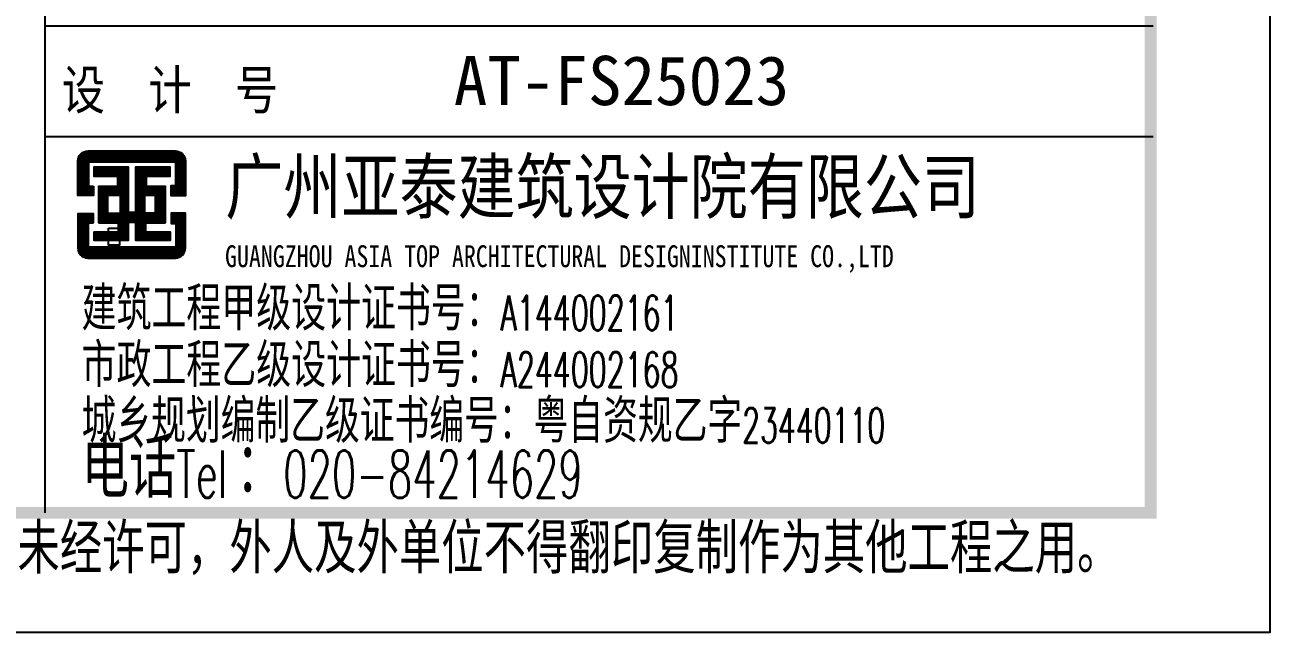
# Model space of a CAD drawing. Header units: millimetres. Extents: x 684779 to 686470, y 2544898 to 2545979.
# Drawn here: x 686365.3 to 686469.6, y 2545510.9 to 2545561.8 of the extents above; entities that cross this region are included whole.
import ezdxf

# ---------------------------------------------------------------- set-up
doc = ezdxf.new("R2010")
doc.units = ezdxf.units.MM
for name, color, linetype in [('13', 13, 'Continuous'), ('14', 14, 'Continuous'), ('PUB_TITLE', 4, 'Continuous')]:
    doc.layers.add(name, color=color, linetype=linetype)
doc.styles.add('HT', font='')
doc.styles.add('HZTXT', font='romane.shx', dxfattribs={"width": 0.7, "bigfont": 'hztxt.shx'})
doc.styles.get("Standard").update_dxf_attribs({"font": ''})
doc.styles.add('TXT', font='txt')
doc.styles.add('天正', font='simplex8.shx', dxfattribs={"width": 0.8, "bigfont": 'hztxt.shx'})
doc.styles.add('宋体', font='')
doc.styles.get('HT').set_extended_font_data('SimHei')
doc.styles.get('Standard').set_extended_font_data('SimSun')
doc.styles.get('宋体').set_extended_font_data('SimSun')

# ---------------------------------------------------------------- blocks, each defined once
blk = doc.blocks.new('43TGREGEHE')
at = {"layer": '14'}
h = blk.add_hatch(dxfattribs=at)
h.set_pattern_fill('ANSI31', color=256, scale=0.786555, angle=135, style=0)
h.set_pattern_definition([(180, (684026.07152, 2544907.97853), (0, -0.098319415), [])])
edge = h.paths.add_edge_path()
edge.add_line((685736.551, 2545544.085), (685736.551, 2545543.441))
edge.add_line((685736.551, 2545543.441), (685735.444, 2545543.441))
edge.add_line((685735.444, 2545543.441), (685735.444, 2545545.886))
edge.add_arc((685736.152, 2545545.886), 0.708, 90, 180, ccw=False)
edge.add_line((685736.152, 2545546.594), (685742.366, 2545546.594))
edge.add_arc((685742.366, 2545545.886), 0.708, 0, 90, ccw=False)
edge.add_line((685743.074, 2545545.886), (685743.074, 2545543.401))
edge.add_line((685743.074, 2545543.401), (685742.055, 2545543.401))
edge.add_line((685742.055, 2545543.401), (685742.055, 2545544.141))
edge.add_line((685742.055, 2545544.141), (685742.282, 2545544.141))
edge.add_line((685742.282, 2545544.141), (685742.393, 2545544.141))
edge.add_line((685742.393, 2545544.141), (685742.393, 2545545.808))
edge.add_line((685742.393, 2545545.808), (685736.205, 2545545.808))
edge.add_line((685736.205, 2545545.808), (685736.205, 2545544.085))
edge.add_line((685736.205, 2545544.085), (685736.551, 2545544.085))
h.paths.add_polyline_path([(685739.556, 2545542.254), (685739.556, 2545545.463), (685741.973, 2545545.463), (685741.973, 2545544.77), (685740.294, 2545544.77), (685740.294, 2545544.09), (685741.65, 2545544.09), (685741.65, 2545541.49), (685740.24, 2545541.49), (685740.24, 2545540.839), (685741.987, 2545540.839), (685741.987, 2545540.233), (685739.563, 2545540.233), (685739.563, 2545541.503), (685739.015, 2545541.503), (685739.015, 2545540.233), (685736.591, 2545540.233), (685736.591, 2545540.839), (685738.338, 2545540.839), (685738.338, 2545541.49), (685736.928, 2545541.49), (685736.928, 2545544.09), (685738.285, 2545544.09), (685738.285, 2545544.77), (685736.605, 2545544.77), (685736.605, 2545545.463), (685739.023, 2545545.463), (685739.023, 2545542.254)])
h.paths.add_polyline_path([(685737.629, 2545543.433), (685738.397, 2545543.433), (685738.397, 2545542.206), (685737.629, 2545542.206)], flags=16)
h.paths.add_polyline_path([(685740.949, 2545543.433), (685740.182, 2545543.433), (685740.182, 2545542.206), (685740.949, 2545542.206)], flags=16)
edge = h.paths.add_edge_path()
edge.add_line((685736.551, 2545541.494), (685736.551, 2545542.138))
edge.add_line((685736.551, 2545542.138), (685735.444, 2545542.138))
edge.add_line((685735.444, 2545542.138), (685735.444, 2545539.693))
edge.add_arc((685736.152, 2545539.693), 0.708, 180, 270)
edge.add_line((685736.152, 2545538.986), (685742.366, 2545538.986))
edge.add_arc((685742.366, 2545539.693), 0.708, 270, 360)
edge.add_line((685743.074, 2545539.693), (685743.074, 2545542.179))
edge.add_line((685743.074, 2545542.179), (685742.055, 2545542.179))
edge.add_line((685742.055, 2545542.179), (685742.055, 2545541.439))
edge.add_line((685742.055, 2545541.439), (685742.282, 2545541.439))
edge.add_line((685742.282, 2545541.439), (685742.393, 2545541.439))
edge.add_line((685742.393, 2545541.439), (685742.393, 2545539.771))
edge.add_line((685742.393, 2545539.771), (685736.205, 2545539.771))
edge.add_line((685736.205, 2545539.771), (685736.205, 2545541.494))
edge.add_line((685736.205, 2545541.494), (685736.551, 2545541.494))
at = {"layer": '14', "color": 14}
for p, q in [((685733.102, 2545802.152), (685733.102, 2545520.885)), ((685733.102, 2545802.152), (685733.102, 2545520.885)), ((685733.102, 2545555.493), (685811.758, 2545555.493)), ((685733.102, 2545547.628), (685811.758, 2545547.628)), ((685733.102, 2545547.628), (685811.758, 2545547.628))]:
    blk.add_line(p, q, dxfattribs=at)
at = {"layer": '14'}
for points in [[(685736.551, 2545544.085), (685736.551, 2545543.441), (685735.444, 2545543.441), (685735.444, 2545545.886, -0.414214), (685736.152, 2545546.594), (685742.366, 2545546.594, -0.414214), (685743.074, 2545545.886), (685743.074, 2545543.401), (685742.055, 2545543.401), (685742.055, 2545544.141), (685742.282, 2545544.141), (685742.393, 2545544.141), (685742.393, 2545545.808), (685736.205, 2545545.808), (685736.205, 2545544.085)], [(685736.551, 2545541.494), (685736.551, 2545542.138), (685735.444, 2545542.138), (685735.444, 2545539.693, 0.414214), (685736.152, 2545538.986), (685742.366, 2545538.986, 0.414214), (685743.074, 2545539.693), (685743.074, 2545542.179), (685742.055, 2545542.179), (685742.055, 2545541.439), (685742.282, 2545541.439), (685742.393, 2545541.439), (685742.393, 2545539.771), (685736.205, 2545539.771), (685736.205, 2545541.494)]]:
    blk.add_lwpolyline(points, format="xyb", close=True, dxfattribs=at)
blk.add_lwpolyline([(685739.556, 2545542.254), (685739.556, 2545542.254), (685739.556, 2545545.463), (685741.973, 2545545.463), (685741.973, 2545544.77), (685740.294, 2545544.77), (685740.294, 2545544.09), (685741.65, 2545544.09), (685741.65, 2545541.49), (685740.24, 2545541.49), (685740.24, 2545540.839), (685741.987, 2545540.839), (685741.987, 2545540.233), (685739.563, 2545540.233), (685739.563, 2545541.503), (685739.015, 2545541.503), (685739.015, 2545540.233), (685736.591, 2545540.233), (685736.591, 2545540.839), (685738.338, 2545540.839), (685738.338, 2545541.49), (685736.928, 2545541.49), (685736.928, 2545544.09), (685738.285, 2545544.09), (685738.285, 2545544.77), (685736.605, 2545544.77), (685736.605, 2545545.463), (685739.023, 2545545.463), (685739.023, 2545542.254), (685739.556, 2545542.254)], dxfattribs=at)
for points in [[(685740.949, 2545543.433), (685740.182, 2545543.433), (685740.182, 2545542.206), (685740.949, 2545542.206)], [(685737.629, 2545541.12), (685738.397, 2545541.12), (685738.397, 2545539.894), (685737.629, 2545539.894)]]:
    blk.add_lwpolyline(points, close=True, dxfattribs=at)
at = {"layer": '13', "color": 7, "style": 'TXT'}
blk.add_text('AT-FS25023', height=3.5, dxfattribs=at).set_placement((685762.124, 2545549.851))
at = {"layer": '13', "color": 13, "style": '天正'}
for s, height, rotation, width, p in [('建筑工程甲级设计证书号：', 3.09853, 359.99975, 0.8, (685735.71, 2545533.845)), ('A144002161', 2.4788, 359.99975, 0.6, (685765.456, 2545533.845)), ('市政工程乙级设计证书号：', 3.09853, 359.99975, 0.8, (685735.71, 2545529.817)), ('A244002168', 2.4788, 359.99975, 0.6, (685765.456, 2545529.817)), ('城乡规划编制乙级证书编号：粤自资规乙字', 3.08458, 359.99975, 0.8, (685735.71, 2545525.862)), ('23440110', 2.4677, 359.99975, 0.6, (685782.595, 2545525.862)), ('电话', 4.2011, 359.99981, 0.8, (685735.71, 2545521.953)), ('Tel', 3.3609, 359.99981, 0.6, (685742.431, 2545521.953)), ('：', 4.201, 359.99981, 0.8, (685746.657, 2545521.953)), ('020-84214629', 3.3609, 359.99981, 0.6, (685750.018, 2545521.953))]:
    blk.add_text(s, height=height, rotation=rotation, dxfattribs=dict(at, width=width)).set_placement(p)
at = {"layer": '14', "color": 14, "style": '宋体', "width": 0.82}
blk.add_text('设  计  号', height=2.7529, dxfattribs=at).set_placement((685734.293, 2545549.56, -195.418))
at = {"layer": '14', "style": 'HT', "width": 0.8}
blk.add_text('广州亚泰建筑设计院有限公司', height=3.77547, dxfattribs=at).set_placement((685745.912, 2545542.177))
at = {"layer": '14', "width": 0.8}
blk.add_text('GUANGZHOU ASIA TOP ARCHITECTURAL DESIGNINSTITUTE CO.,LTD', height=1.55738, rotation=359.99972, dxfattribs=at).set_placement((685745.891, 2545538.339, -195.418))
at = {"layer": '14', "style": 'HZTXT', "width": 0.85}
blk.add_text('图纸版权属设计单位所有，未经许可，外人及外单位不得翻印复制作为其他工程之用。', height=3.5395, rotation=359.99972, dxfattribs=at).set_placement((685695.05, 2545516.572))

msp = doc.modelspace()

# ---------------------------------------------------------------- linework, layer by layer
at = {"layer": 'PUB_TITLE', "linetype": 'Continuous'}
msp.add_lwpolyline([(685875.569, 2545510.885), (686469.569, 2545510.885), (686469.569, 2545930.885), (685875.569, 2545930.885)], close=True, dxfattribs=at)
at = {"layer": 'PUB_TITLE'}
msp.add_lwpolyline([(685875.569, 2545510.885), (686469.569, 2545510.885), (686469.569, 2545930.885), (685875.569, 2545930.885)], close=True, dxfattribs=at)
at = {"layer": 'PUB_TITLE', "linetype": 'Continuous', "const_width": 1}
msp.add_lwpolyline([(685900.569, 2545520.885), (686459.569, 2545520.885), (686459.569, 2545920.885), (685900.569, 2545920.885)], close=True, dxfattribs=at)
at = {"layer": 'PUB_TITLE', "const_width": 1}
msp.add_lwpolyline([(685900.569, 2545520.885), (686459.569, 2545520.885), (686459.569, 2545920.885), (685900.569, 2545920.885)], close=True, dxfattribs=at)

# ---------------------------------------------------------------- block references
at = {"xscale": 1.179999999999999, "yscale": 1.179999999999999, "zscale": 1.179999999999999}
msp.add_blockref('43TGREGEHE', (-122798.107, -458193.759), dxfattribs=at)

doc.saveas('drawing.dxf')
